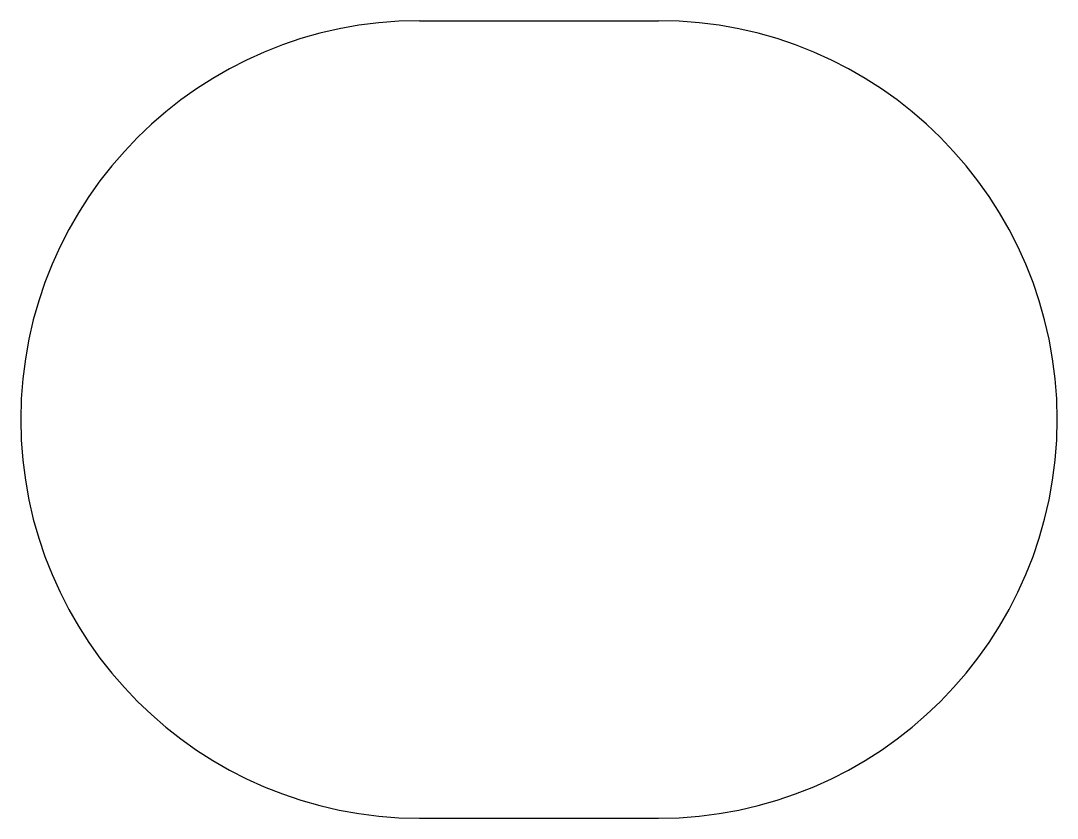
# Model space of a CAD drawing. Extents: x -11 to 92, y 75 to 154.
import ezdxf

# ---------------------------------------------------------------- set-up
doc = ezdxf.new("R2010")
doc.units = 0
doc.layers.get('0').update_dxf_attribs({"linetype": 'CONTINUOUS'})

msp = doc.modelspace()

# ---------------------------------------------------------------- linework, layer by layer
for p, q in [((28.69, 153.71), (52.39, 153.71)), ((28.69, 74.62), (52.39, 74.62))]:
    msp.add_line(p, q)
for centre, start, end in [((28.69, 114.17), 90, 270), ((52.39, 114.17), 270, 90)]:
    msp.add_arc(centre, 39.54, start, end)

doc.saveas('drawing.dxf')
